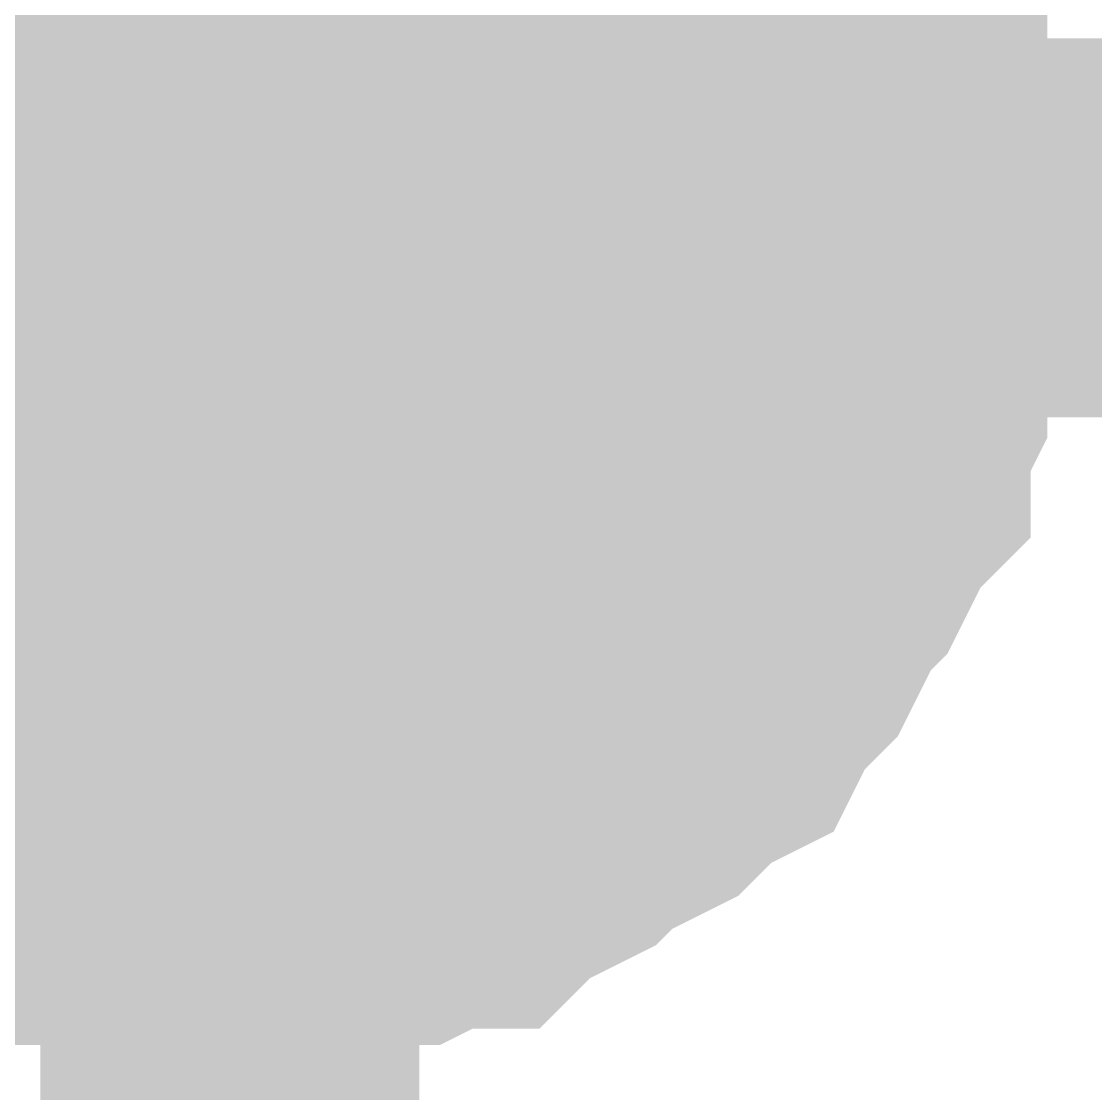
# Model space of a CAD drawing. Header units: inches. Extents: x 0 to 841, y 0 to 594.
# Drawn here: x 222.341 to 223.19, y 574.305 to 575.153 of the extents above; entities that cross this region are included whole.
import ezdxf

# ---------------------------------------------------------------- set-up
doc = ezdxf.new("R2010")
doc.units = ezdxf.units.IN
doc.layers.add('Sheet', color=255, linetype='Continuous')

msp = doc.modelspace()

# ---------------------------------------------------------------- linework, layer by layer
at = {"layer": 'Sheet'}
msp.add_lwpolyline([(222.24601, 575.00002, 0.508, 0.508, 1), (222.75401, 575.00002, 0.508, 0.508, 1)], format="xyseb", close=True, dxfattribs=at)
for points in [[(222.8974, 575.31665, 0.29972, 0.29972, 0), (222.91047, 575.29052, 0.29972, 0.29972, 0), (222.92353, 575.27745, 0.29972, 0.29972, 0), (222.9366, 575.25132, 0.29972, 0.29972, 0), (222.94966, 575.22519, 0.29972, 0.29972, 0), (222.96273, 575.21212, 0.29972, 0.29972, 0), (222.9758, 575.18599, 0.29972, 0.29972, 0), (222.98886, 575.15986, 0.29972, 0.29972, 0), (222.98886, 575.13373, 0.29972, 0.29972, 0), (223.00193, 575.12067, 0.29972, 0.29972, 0), (223.00193, 575.09454, 0.29972, 0.29972, 0), (223.01499, 575.06841, 0.29972, 0.29972, 0), (223.01499, 575.04228, 0.29972, 0.29972, 0), (223.01499, 575.01615, 0.29972, 0.29972, 0), (223.01499, 574.99001, 0.29972, 0.29972, 0)], [(222.8974, 575.31665, 0.29972, 0.29972, 0), (222.91047, 575.29052, 0.29972, 0.29972, 0), (222.92353, 575.27745, 0.29972, 0.29972, 0), (222.9366, 575.25132, 0.29972, 0.29972, 0), (222.94966, 575.22519, 0.29972, 0.29972, 0), (222.96273, 575.21212, 0.29972, 0.29972, 0), (222.9758, 575.18599, 0.29972, 0.29972, 0), (222.98886, 575.15986, 0.29972, 0.29972, 0), (222.98886, 575.13373, 0.29972, 0.29972, 0), (223.00193, 575.12067, 0.29972, 0.29972, 0), (223.00193, 575.09454, 0.29972, 0.29972, 0), (223.01499, 575.06841, 0.29972, 0.29972, 0), (223.01499, 575.04228, 0.29972, 0.29972, 0), (223.01499, 575.01615, 0.29972, 0.29972, 0), (223.01499, 574.99001, 0.29972, 0.29972, 0)], [(222.8974, 575.31665, 0.29972, 0.29972, 0), (222.91047, 575.29052, 0.29972, 0.29972, 0), (222.92353, 575.27745, 0.29972, 0.29972, 0), (222.9366, 575.25132, 0.29972, 0.29972, 0), (222.94966, 575.22519, 0.29972, 0.29972, 0), (222.96273, 575.21212, 0.29972, 0.29972, 0), (222.9758, 575.18599, 0.29972, 0.29972, 0), (222.98886, 575.15986, 0.29972, 0.29972, 0), (222.98886, 575.13373, 0.29972, 0.29972, 0), (223.00193, 575.12067, 0.29972, 0.29972, 0), (223.00193, 575.09454, 0.29972, 0.29972, 0), (223.01499, 575.06841, 0.29972, 0.29972, 0), (223.01499, 575.04228, 0.29972, 0.29972, 0), (223.01499, 575.01615, 0.29972, 0.29972, 0), (223.01499, 574.99001, 0.29972, 0.29972, 0)], [(222.8974, 575.31665, 0.29972, 0.29972, 0), (222.91047, 575.29052, 0.29972, 0.29972, 0), (222.92353, 575.27745, 0.29972, 0.29972, 0), (222.9366, 575.25132, 0.29972, 0.29972, 0), (222.94966, 575.22519, 0.29972, 0.29972, 0), (222.96273, 575.21212, 0.29972, 0.29972, 0), (222.9758, 575.18599, 0.29972, 0.29972, 0), (222.98886, 575.15986, 0.29972, 0.29972, 0), (222.98886, 575.13373, 0.29972, 0.29972, 0), (223.00193, 575.12067, 0.29972, 0.29972, 0), (223.00193, 575.09454, 0.29972, 0.29972, 0), (223.01499, 575.06841, 0.29972, 0.29972, 0), (223.01499, 575.04228, 0.29972, 0.29972, 0), (223.01499, 575.01615, 0.29972, 0.29972, 0), (223.01499, 574.99001, 0.29972, 0.29972, 0)], [(222.8974, 575.31665, 0.29972, 0.29972, 0), (222.91047, 575.29052, 0.29972, 0.29972, 0), (222.92353, 575.27745, 0.29972, 0.29972, 0), (222.9366, 575.25132, 0.29972, 0.29972, 0), (222.94966, 575.22519, 0.29972, 0.29972, 0), (222.96273, 575.21212, 0.29972, 0.29972, 0), (222.9758, 575.18599, 0.29972, 0.29972, 0), (222.98886, 575.15986, 0.29972, 0.29972, 0), (222.98886, 575.13373, 0.29972, 0.29972, 0), (223.00193, 575.12067, 0.29972, 0.29972, 0), (223.00193, 575.09454, 0.29972, 0.29972, 0), (223.01499, 575.06841, 0.29972, 0.29972, 0), (223.01499, 575.04228, 0.29972, 0.29972, 0), (223.01499, 575.01615, 0.29972, 0.29972, 0), (223.01499, 574.99001, 0.29972, 0.29972, 0)], [(222.96273, 575.21212, 0.09906, 0.09906, 0), (222.9758, 575.18599, 0.09906, 0.09906, 0), (222.98886, 575.15986, 0.09906, 0.09906, 0), (222.98886, 575.13373, 0.09906, 0.09906, 0), (223.00193, 575.12067, 0.09906, 0.09906, 0), (223.00193, 575.09454, 0.09906, 0.09906, 0), (223.01499, 575.06841, 0.09906, 0.09906, 0), (223.01499, 575.04228, 0.09906, 0.09906, 0), (223.01499, 575.01615, 0.09906, 0.09906, 0), (223.01499, 574.99001, 0.09906, 0.09906, 0)], [(222.96273, 575.21212, 0.09906, 0.09906, 0), (222.9758, 575.18599, 0.09906, 0.09906, 0), (222.98886, 575.15986, 0.09906, 0.09906, 0), (222.98886, 575.13373, 0.09906, 0.09906, 0), (223.00193, 575.12067, 0.09906, 0.09906, 0), (223.00193, 575.09454, 0.09906, 0.09906, 0), (223.01499, 575.06841, 0.09906, 0.09906, 0), (223.01499, 575.04228, 0.09906, 0.09906, 0), (223.01499, 575.01615, 0.09906, 0.09906, 0), (223.01499, 574.99001, 0.09906, 0.09906, 0)], [(222.96273, 575.21212, 0.09906, 0.09906, 0), (222.9758, 575.18599, 0.09906, 0.09906, 0), (222.98886, 575.15986, 0.09906, 0.09906, 0), (222.98886, 575.13373, 0.09906, 0.09906, 0), (223.00193, 575.12067, 0.09906, 0.09906, 0), (223.00193, 575.09454, 0.09906, 0.09906, 0), (223.01499, 575.06841, 0.09906, 0.09906, 0), (223.01499, 575.04228, 0.09906, 0.09906, 0), (223.01499, 575.01615, 0.09906, 0.09906, 0), (223.01499, 574.99001, 0.09906, 0.09906, 0)], [(222.96273, 575.21212, 0.09906, 0.09906, 0), (222.9758, 575.18599, 0.09906, 0.09906, 0), (222.98886, 575.15986, 0.09906, 0.09906, 0), (222.98886, 575.13373, 0.09906, 0.09906, 0), (223.00193, 575.12067, 0.09906, 0.09906, 0), (223.00193, 575.09454, 0.09906, 0.09906, 0), (223.01499, 575.06841, 0.09906, 0.09906, 0), (223.01499, 575.04228, 0.09906, 0.09906, 0), (223.01499, 575.01615, 0.09906, 0.09906, 0), (223.01499, 574.99001, 0.09906, 0.09906, 0)], [(222.96273, 575.21212, 0.09906, 0.09906, 0), (222.9758, 575.18599, 0.09906, 0.09906, 0), (222.98886, 575.15986, 0.09906, 0.09906, 0), (222.98886, 575.13373, 0.09906, 0.09906, 0), (223.00193, 575.12067, 0.09906, 0.09906, 0), (223.00193, 575.09454, 0.09906, 0.09906, 0), (223.01499, 575.06841, 0.09906, 0.09906, 0), (223.01499, 575.04228, 0.09906, 0.09906, 0), (223.01499, 575.01615, 0.09906, 0.09906, 0), (223.01499, 574.99001, 0.09906, 0.09906, 0)], [(237.50463, 574.99001, 0.29972, 0.29972, 0), (235.00912, 574.99001, 0.29972, 0.29972, 0), (222.50544, 574.99001, 0.29972, 0.29972, 0), (210.00176, 574.99001, 0.29972, 0.29972, 0), (197.51114, 574.99001, 0.29972, 0.29972, 0)], [(223.01499, 574.99001, 0.29972, 0.29972, 0), (223.01499, 574.96388, 0.29972, 0.29972, 0), (223.01499, 574.93775, 0.29972, 0.29972, 0), (223.01499, 574.91162, 0.29972, 0.29972, 0), (223.00193, 574.88549, 0.29972, 0.29972, 0), (223.00193, 574.85936, 0.29972, 0.29972, 0), (222.98886, 574.83323, 0.29972, 0.29972, 0), (222.98886, 574.8071, 0.29972, 0.29972, 0), (222.9758, 574.79404, 0.29972, 0.29972, 0), (222.96273, 574.7679, 0.29972, 0.29972, 0), (222.94966, 574.74177, 0.29972, 0.29972, 0), (222.9366, 574.72871, 0.29972, 0.29972, 0), (222.92353, 574.70258, 0.29972, 0.29972, 0), (222.91047, 574.67645, 0.29972, 0.29972, 0), (222.8974, 574.66338, 0.29972, 0.29972, 0), (222.88434, 574.65032, 0.29972, 0.29972, 0), (222.87127, 574.62419, 0.29972, 0.29972, 0), (222.84514, 574.61112, 0.29972, 0.29972, 0), (222.83207, 574.59806, 0.29972, 0.29972, 0), (222.81901, 574.58499, 0.29972, 0.29972, 0), (222.79288, 574.57193, 0.29972, 0.29972, 0), (222.76675, 574.55886, 0.29972, 0.29972, 0), (222.75368, 574.5458, 0.29972, 0.29972, 0), (222.72755, 574.53273, 0.29972, 0.29972, 0), (222.70142, 574.51966, 0.29972, 0.29972, 0), (222.68835, 574.5066, 0.29972, 0.29972, 0), (222.66222, 574.5066, 0.29972, 0.29972, 0), (222.63609, 574.49353, 0.29972, 0.29972, 0), (222.60996, 574.49353, 0.29972, 0.29972, 0), (222.58383, 574.48047, 0.29972, 0.29972, 0), (222.5577, 574.48047, 0.29972, 0.29972, 0), (222.53157, 574.48047, 0.29972, 0.29972, 0), (222.50544, 574.48047, 0.29972, 0.29972, 0)], [(222.50544, 570.88752, 0.29972, 0.29972, 0), (222.50544, 574.99001, 0.29972, 0.29972, 0)], [(223.01499, 574.99001, 0.29972, 0.29972, 0), (223.01499, 574.96388, 0.29972, 0.29972, 0), (223.01499, 574.93775, 0.29972, 0.29972, 0), (223.01499, 574.91162, 0.29972, 0.29972, 0), (223.00193, 574.88549, 0.29972, 0.29972, 0), (223.00193, 574.85936, 0.29972, 0.29972, 0), (222.98886, 574.83323, 0.29972, 0.29972, 0), (222.98886, 574.8071, 0.29972, 0.29972, 0), (222.9758, 574.79404, 0.29972, 0.29972, 0), (222.96273, 574.7679, 0.29972, 0.29972, 0), (222.94966, 574.74177, 0.29972, 0.29972, 0), (222.9366, 574.72871, 0.29972, 0.29972, 0), (222.92353, 574.70258, 0.29972, 0.29972, 0), (222.91047, 574.67645, 0.29972, 0.29972, 0), (222.8974, 574.66338, 0.29972, 0.29972, 0), (222.88434, 574.65032, 0.29972, 0.29972, 0), (222.87127, 574.62419, 0.29972, 0.29972, 0), (222.84514, 574.61112, 0.29972, 0.29972, 0), (222.83207, 574.59806, 0.29972, 0.29972, 0), (222.81901, 574.58499, 0.29972, 0.29972, 0), (222.79288, 574.57193, 0.29972, 0.29972, 0), (222.76675, 574.55886, 0.29972, 0.29972, 0), (222.75368, 574.5458, 0.29972, 0.29972, 0), (222.72755, 574.53273, 0.29972, 0.29972, 0), (222.70142, 574.51966, 0.29972, 0.29972, 0), (222.68835, 574.5066, 0.29972, 0.29972, 0), (222.66222, 574.5066, 0.29972, 0.29972, 0), (222.63609, 574.49353, 0.29972, 0.29972, 0), (222.60996, 574.49353, 0.29972, 0.29972, 0), (222.58383, 574.48047, 0.29972, 0.29972, 0), (222.5577, 574.48047, 0.29972, 0.29972, 0), (222.53157, 574.48047, 0.29972, 0.29972, 0), (222.50544, 574.48047, 0.29972, 0.29972, 0)], [(223.01499, 574.99001, 0.29972, 0.29972, 0), (223.01499, 574.96388, 0.29972, 0.29972, 0), (223.01499, 574.93775, 0.29972, 0.29972, 0), (223.01499, 574.91162, 0.29972, 0.29972, 0), (223.00193, 574.88549, 0.29972, 0.29972, 0), (223.00193, 574.85936, 0.29972, 0.29972, 0), (222.98886, 574.83323, 0.29972, 0.29972, 0), (222.98886, 574.8071, 0.29972, 0.29972, 0), (222.9758, 574.79404, 0.29972, 0.29972, 0), (222.96273, 574.7679, 0.29972, 0.29972, 0), (222.94966, 574.74177, 0.29972, 0.29972, 0), (222.9366, 574.72871, 0.29972, 0.29972, 0), (222.92353, 574.70258, 0.29972, 0.29972, 0), (222.91047, 574.67645, 0.29972, 0.29972, 0), (222.8974, 574.66338, 0.29972, 0.29972, 0), (222.88434, 574.65032, 0.29972, 0.29972, 0), (222.87127, 574.62419, 0.29972, 0.29972, 0), (222.84514, 574.61112, 0.29972, 0.29972, 0), (222.83207, 574.59806, 0.29972, 0.29972, 0), (222.81901, 574.58499, 0.29972, 0.29972, 0), (222.79288, 574.57193, 0.29972, 0.29972, 0), (222.76675, 574.55886, 0.29972, 0.29972, 0), (222.75368, 574.5458, 0.29972, 0.29972, 0), (222.72755, 574.53273, 0.29972, 0.29972, 0), (222.70142, 574.51966, 0.29972, 0.29972, 0), (222.68835, 574.5066, 0.29972, 0.29972, 0), (222.66222, 574.5066, 0.29972, 0.29972, 0), (222.63609, 574.49353, 0.29972, 0.29972, 0), (222.60996, 574.49353, 0.29972, 0.29972, 0), (222.58383, 574.48047, 0.29972, 0.29972, 0), (222.5577, 574.48047, 0.29972, 0.29972, 0), (222.53157, 574.48047, 0.29972, 0.29972, 0), (222.50544, 574.48047, 0.29972, 0.29972, 0)], [(223.01499, 574.99001, 0.29972, 0.29972, 0), (223.01499, 574.96388, 0.29972, 0.29972, 0), (223.01499, 574.93775, 0.29972, 0.29972, 0), (223.01499, 574.91162, 0.29972, 0.29972, 0), (223.00193, 574.88549, 0.29972, 0.29972, 0), (223.00193, 574.85936, 0.29972, 0.29972, 0), (222.98886, 574.83323, 0.29972, 0.29972, 0), (222.98886, 574.8071, 0.29972, 0.29972, 0), (222.9758, 574.79404, 0.29972, 0.29972, 0), (222.96273, 574.7679, 0.29972, 0.29972, 0), (222.94966, 574.74177, 0.29972, 0.29972, 0), (222.9366, 574.72871, 0.29972, 0.29972, 0), (222.92353, 574.70258, 0.29972, 0.29972, 0), (222.91047, 574.67645, 0.29972, 0.29972, 0), (222.8974, 574.66338, 0.29972, 0.29972, 0), (222.88434, 574.65032, 0.29972, 0.29972, 0), (222.87127, 574.62419, 0.29972, 0.29972, 0), (222.84514, 574.61112, 0.29972, 0.29972, 0), (222.83207, 574.59806, 0.29972, 0.29972, 0), (222.81901, 574.58499, 0.29972, 0.29972, 0), (222.79288, 574.57193, 0.29972, 0.29972, 0), (222.76675, 574.55886, 0.29972, 0.29972, 0), (222.75368, 574.5458, 0.29972, 0.29972, 0), (222.72755, 574.53273, 0.29972, 0.29972, 0), (222.70142, 574.51966, 0.29972, 0.29972, 0), (222.68835, 574.5066, 0.29972, 0.29972, 0), (222.66222, 574.5066, 0.29972, 0.29972, 0), (222.63609, 574.49353, 0.29972, 0.29972, 0), (222.60996, 574.49353, 0.29972, 0.29972, 0), (222.58383, 574.48047, 0.29972, 0.29972, 0), (222.5577, 574.48047, 0.29972, 0.29972, 0), (222.53157, 574.48047, 0.29972, 0.29972, 0), (222.50544, 574.48047, 0.29972, 0.29972, 0)], [(223.01499, 574.99001, 0.29972, 0.29972, 0), (223.01499, 574.96388, 0.29972, 0.29972, 0), (223.01499, 574.93775, 0.29972, 0.29972, 0), (223.01499, 574.91162, 0.29972, 0.29972, 0), (223.00193, 574.88549, 0.29972, 0.29972, 0), (223.00193, 574.85936, 0.29972, 0.29972, 0), (222.98886, 574.83323, 0.29972, 0.29972, 0), (222.98886, 574.8071, 0.29972, 0.29972, 0), (222.9758, 574.79404, 0.29972, 0.29972, 0), (222.96273, 574.7679, 0.29972, 0.29972, 0), (222.94966, 574.74177, 0.29972, 0.29972, 0), (222.9366, 574.72871, 0.29972, 0.29972, 0), (222.92353, 574.70258, 0.29972, 0.29972, 0), (222.91047, 574.67645, 0.29972, 0.29972, 0), (222.8974, 574.66338, 0.29972, 0.29972, 0), (222.88434, 574.65032, 0.29972, 0.29972, 0), (222.87127, 574.62419, 0.29972, 0.29972, 0), (222.84514, 574.61112, 0.29972, 0.29972, 0), (222.83207, 574.59806, 0.29972, 0.29972, 0), (222.81901, 574.58499, 0.29972, 0.29972, 0), (222.79288, 574.57193, 0.29972, 0.29972, 0), (222.76675, 574.55886, 0.29972, 0.29972, 0), (222.75368, 574.5458, 0.29972, 0.29972, 0), (222.72755, 574.53273, 0.29972, 0.29972, 0), (222.70142, 574.51966, 0.29972, 0.29972, 0), (222.68835, 574.5066, 0.29972, 0.29972, 0), (222.66222, 574.5066, 0.29972, 0.29972, 0), (222.63609, 574.49353, 0.29972, 0.29972, 0), (222.60996, 574.49353, 0.29972, 0.29972, 0), (222.58383, 574.48047, 0.29972, 0.29972, 0), (222.5577, 574.48047, 0.29972, 0.29972, 0), (222.53157, 574.48047, 0.29972, 0.29972, 0), (222.50544, 574.48047, 0.29972, 0.29972, 0)], [(223.01499, 574.99001, 0.29972, 0.29972, 0), (223.01499, 574.99001, 0.29972, 0.29972, 0), (223.01499, 574.99001, 0.29972, 0.29972, 0), (223.01499, 574.99001, 0.29972, 0.29972, 0), (223.01499, 574.99001, 0.29972, 0.29972, 0), (223.01499, 574.99001, 0.29972, 0.29972, 0), (223.01499, 574.99001, 0.29972, 0.29972, 0), (223.01499, 574.99001, 0.29972, 0.29972, 0), (223.01499, 574.99001, 0.29972, 0.29972, 0), (223.01499, 574.99001, 0.29972, 0.29972, 0), (223.01499, 574.99001, 0.29972, 0.29972, 0), (223.01499, 574.99001, 0.29972, 0.29972, 0), (223.01499, 574.99001, 0.29972, 0.29972, 0), (223.01499, 574.99001, 0.29972, 0.29972, 0), (223.01499, 574.99001, 0.29972, 0.29972, 0), (223.01499, 574.99001, 0.29972, 0.29972, 0), (223.01499, 574.99001, 0.29972, 0.29972, 0), (223.01499, 574.99001, 0.29972, 0.29972, 0), (223.01499, 574.99001, 0.29972, 0.29972, 0), (223.01499, 574.99001, 0.29972, 0.29972, 0), (223.01499, 574.99001, 0.29972, 0.29972, 0), (223.01499, 574.99001, 0.29972, 0.29972, 0), (223.01499, 574.99001, 0.29972, 0.29972, 0), (223.01499, 574.99001, 0.29972, 0.29972, 0), (223.01499, 574.99001, 0.29972, 0.29972, 0), (223.01499, 574.99001, 0.29972, 0.29972, 0), (223.01499, 574.99001, 0.29972, 0.29972, 0), (223.01499, 574.99001, 0.29972, 0.29972, 0), (223.01499, 574.99001, 0.29972, 0.29972, 0), (223.01499, 574.99001, 0.29972, 0.29972, 0), (223.01499, 574.99001, 0.29972, 0.29972, 0), (223.01499, 574.99001, 0.29972, 0.29972, 0), (223.01499, 574.99001, 0.29972, 0.29972, 0)], [(223.01499, 574.99001, 0.29972, 0.29972, 0), (223.01499, 574.99001, 0.29972, 0.29972, 0)], [(223.01499, 574.99001, 0.29972, 0.29972, 0), (223.01499, 574.99001, 0.29972, 0.29972, 0), (223.01499, 574.99001, 0.29972, 0.29972, 0), (223.01499, 574.99001, 0.29972, 0.29972, 0), (223.01499, 574.99001, 0.29972, 0.29972, 0), (223.01499, 574.99001, 0.29972, 0.29972, 0), (223.01499, 574.99001, 0.29972, 0.29972, 0), (223.01499, 574.99001, 0.29972, 0.29972, 0), (223.01499, 574.99001, 0.29972, 0.29972, 0), (223.01499, 574.99001, 0.29972, 0.29972, 0), (223.01499, 574.99001, 0.29972, 0.29972, 0), (223.01499, 574.99001, 0.29972, 0.29972, 0), (223.01499, 574.99001, 0.29972, 0.29972, 0), (223.01499, 574.99001, 0.29972, 0.29972, 0), (223.01499, 574.99001, 0.29972, 0.29972, 0), (223.01499, 574.99001, 0.29972, 0.29972, 0), (223.01499, 574.99001, 0.29972, 0.29972, 0), (223.01499, 574.99001, 0.29972, 0.29972, 0), (223.01499, 574.99001, 0.29972, 0.29972, 0), (223.01499, 574.99001, 0.29972, 0.29972, 0), (223.01499, 574.99001, 0.29972, 0.29972, 0), (223.01499, 574.99001, 0.29972, 0.29972, 0), (223.01499, 574.99001, 0.29972, 0.29972, 0), (223.01499, 574.99001, 0.29972, 0.29972, 0), (223.01499, 574.99001, 0.29972, 0.29972, 0), (223.01499, 574.99001, 0.29972, 0.29972, 0), (223.01499, 574.99001, 0.29972, 0.29972, 0), (223.01499, 574.99001, 0.29972, 0.29972, 0), (223.01499, 574.99001, 0.29972, 0.29972, 0), (223.01499, 574.99001, 0.29972, 0.29972, 0), (223.01499, 574.99001, 0.29972, 0.29972, 0), (223.01499, 574.99001, 0.29972, 0.29972, 0), (223.01499, 574.99001, 0.29972, 0.29972, 0)], [(223.01499, 574.99001, 0.29972, 0.29972, 0), (223.01499, 574.99001, 0.29972, 0.29972, 0)], [(223.01499, 574.99001, 0.29972, 0.29972, 0), (223.01499, 574.99001, 0.29972, 0.29972, 0), (223.01499, 574.99001, 0.29972, 0.29972, 0), (223.01499, 574.99001, 0.29972, 0.29972, 0), (223.01499, 574.99001, 0.29972, 0.29972, 0), (223.01499, 574.99001, 0.29972, 0.29972, 0), (223.01499, 574.99001, 0.29972, 0.29972, 0), (223.01499, 574.99001, 0.29972, 0.29972, 0), (223.01499, 574.99001, 0.29972, 0.29972, 0), (223.01499, 574.99001, 0.29972, 0.29972, 0), (223.01499, 574.99001, 0.29972, 0.29972, 0), (223.01499, 574.99001, 0.29972, 0.29972, 0), (223.01499, 574.99001, 0.29972, 0.29972, 0), (223.01499, 574.99001, 0.29972, 0.29972, 0), (223.01499, 574.99001, 0.29972, 0.29972, 0), (223.01499, 574.99001, 0.29972, 0.29972, 0), (223.01499, 574.99001, 0.29972, 0.29972, 0), (223.01499, 574.99001, 0.29972, 0.29972, 0), (223.01499, 574.99001, 0.29972, 0.29972, 0), (223.01499, 574.99001, 0.29972, 0.29972, 0), (223.01499, 574.99001, 0.29972, 0.29972, 0), (223.01499, 574.99001, 0.29972, 0.29972, 0), (223.01499, 574.99001, 0.29972, 0.29972, 0), (223.01499, 574.99001, 0.29972, 0.29972, 0), (223.01499, 574.99001, 0.29972, 0.29972, 0), (223.01499, 574.99001, 0.29972, 0.29972, 0), (223.01499, 574.99001, 0.29972, 0.29972, 0), (223.01499, 574.99001, 0.29972, 0.29972, 0), (223.01499, 574.99001, 0.29972, 0.29972, 0), (223.01499, 574.99001, 0.29972, 0.29972, 0), (223.01499, 574.99001, 0.29972, 0.29972, 0), (223.01499, 574.99001, 0.29972, 0.29972, 0), (223.01499, 574.99001, 0.29972, 0.29972, 0)], [(223.01499, 574.99001, 0.29972, 0.29972, 0), (223.01499, 574.99001, 0.29972, 0.29972, 0)], [(223.01499, 574.99001, 0.29972, 0.29972, 0), (223.01499, 574.99001, 0.29972, 0.29972, 0), (223.01499, 574.99001, 0.29972, 0.29972, 0), (223.01499, 574.99001, 0.29972, 0.29972, 0), (223.01499, 574.99001, 0.29972, 0.29972, 0), (223.01499, 574.99001, 0.29972, 0.29972, 0), (223.01499, 574.99001, 0.29972, 0.29972, 0), (223.01499, 574.99001, 0.29972, 0.29972, 0), (223.01499, 574.99001, 0.29972, 0.29972, 0), (223.01499, 574.99001, 0.29972, 0.29972, 0), (223.01499, 574.99001, 0.29972, 0.29972, 0), (223.01499, 574.99001, 0.29972, 0.29972, 0), (223.01499, 574.99001, 0.29972, 0.29972, 0), (223.01499, 574.99001, 0.29972, 0.29972, 0), (223.01499, 574.99001, 0.29972, 0.29972, 0), (223.01499, 574.99001, 0.29972, 0.29972, 0), (223.01499, 574.99001, 0.29972, 0.29972, 0), (223.01499, 574.99001, 0.29972, 0.29972, 0), (223.01499, 574.99001, 0.29972, 0.29972, 0), (223.01499, 574.99001, 0.29972, 0.29972, 0), (223.01499, 574.99001, 0.29972, 0.29972, 0), (223.01499, 574.99001, 0.29972, 0.29972, 0), (223.01499, 574.99001, 0.29972, 0.29972, 0), (223.01499, 574.99001, 0.29972, 0.29972, 0), (223.01499, 574.99001, 0.29972, 0.29972, 0), (223.01499, 574.99001, 0.29972, 0.29972, 0), (223.01499, 574.99001, 0.29972, 0.29972, 0), (223.01499, 574.99001, 0.29972, 0.29972, 0), (223.01499, 574.99001, 0.29972, 0.29972, 0), (223.01499, 574.99001, 0.29972, 0.29972, 0), (223.01499, 574.99001, 0.29972, 0.29972, 0), (223.01499, 574.99001, 0.29972, 0.29972, 0), (223.01499, 574.99001, 0.29972, 0.29972, 0)], [(223.01499, 574.99001, 0.29972, 0.29972, 0), (223.01499, 574.99001, 0.29972, 0.29972, 0)], [(223.01499, 574.99001, 0.29972, 0.29972, 0), (223.01499, 574.99001, 0.29972, 0.29972, 0), (223.01499, 574.99001, 0.29972, 0.29972, 0), (223.01499, 574.99001, 0.29972, 0.29972, 0), (223.01499, 574.99001, 0.29972, 0.29972, 0), (223.01499, 574.99001, 0.29972, 0.29972, 0), (223.01499, 574.99001, 0.29972, 0.29972, 0), (223.01499, 574.99001, 0.29972, 0.29972, 0), (223.01499, 574.99001, 0.29972, 0.29972, 0), (223.01499, 574.99001, 0.29972, 0.29972, 0), (223.01499, 574.99001, 0.29972, 0.29972, 0), (223.01499, 574.99001, 0.29972, 0.29972, 0), (223.01499, 574.99001, 0.29972, 0.29972, 0), (223.01499, 574.99001, 0.29972, 0.29972, 0), (223.01499, 574.99001, 0.29972, 0.29972, 0), (223.01499, 574.99001, 0.29972, 0.29972, 0), (223.01499, 574.99001, 0.29972, 0.29972, 0), (223.01499, 574.99001, 0.29972, 0.29972, 0), (223.01499, 574.99001, 0.29972, 0.29972, 0), (223.01499, 574.99001, 0.29972, 0.29972, 0), (223.01499, 574.99001, 0.29972, 0.29972, 0), (223.01499, 574.99001, 0.29972, 0.29972, 0), (223.01499, 574.99001, 0.29972, 0.29972, 0), (223.01499, 574.99001, 0.29972, 0.29972, 0), (223.01499, 574.99001, 0.29972, 0.29972, 0), (223.01499, 574.99001, 0.29972, 0.29972, 0), (223.01499, 574.99001, 0.29972, 0.29972, 0), (223.01499, 574.99001, 0.29972, 0.29972, 0), (223.01499, 574.99001, 0.29972, 0.29972, 0), (223.01499, 574.99001, 0.29972, 0.29972, 0), (223.01499, 574.99001, 0.29972, 0.29972, 0), (223.01499, 574.99001, 0.29972, 0.29972, 0), (223.01499, 574.99001, 0.29972, 0.29972, 0)], [(223.01499, 574.99001, 0.29972, 0.29972, 0), (223.01499, 574.99001, 0.29972, 0.29972, 0)], [(223.01499, 574.99001, 0.09906, 0.09906, 0), (223.01499, 574.96388, 0.09906, 0.09906, 0), (223.01499, 574.93775, 0.09906, 0.09906, 0), (223.01499, 574.91162, 0.09906, 0.09906, 0), (223.00193, 574.88549, 0.09906, 0.09906, 0), (223.00193, 574.85936, 0.09906, 0.09906, 0), (222.98886, 574.83323, 0.09906, 0.09906, 0), (222.98886, 574.8071, 0.09906, 0.09906, 0), (222.9758, 574.79404, 0.09906, 0.09906, 0), (222.96273, 574.7679, 0.09906, 0.09906, 0), (222.94966, 574.74177, 0.09906, 0.09906, 0), (222.9366, 574.72871, 0.09906, 0.09906, 0), (222.92353, 574.70258, 0.09906, 0.09906, 0), (222.91047, 574.67645, 0.09906, 0.09906, 0), (222.8974, 574.66338, 0.09906, 0.09906, 0), (222.88434, 574.65032, 0.09906, 0.09906, 0), (222.87127, 574.62419, 0.09906, 0.09906, 0), (222.84514, 574.61112, 0.09906, 0.09906, 0), (222.83207, 574.59806, 0.09906, 0.09906, 0), (222.81901, 574.58499, 0.09906, 0.09906, 0), (222.79288, 574.57193, 0.09906, 0.09906, 0), (222.76675, 574.55886, 0.09906, 0.09906, 0), (222.75368, 574.5458, 0.09906, 0.09906, 0), (222.72755, 574.53273, 0.09906, 0.09906, 0), (222.70142, 574.51966, 0.09906, 0.09906, 0), (222.68835, 574.5066, 0.09906, 0.09906, 0), (222.66222, 574.5066, 0.09906, 0.09906, 0), (222.63609, 574.49353, 0.09906, 0.09906, 0), (222.60996, 574.49353, 0.09906, 0.09906, 0), (222.58383, 574.48047, 0.09906, 0.09906, 0), (222.5577, 574.48047, 0.09906, 0.09906, 0), (222.53157, 574.48047, 0.09906, 0.09906, 0), (222.50544, 574.48047, 0.09906, 0.09906, 0)], [(223.01499, 574.99001, 0.09906, 0.09906, 0), (223.01499, 574.96388, 0.09906, 0.09906, 0), (223.01499, 574.93775, 0.09906, 0.09906, 0), (223.01499, 574.91162, 0.09906, 0.09906, 0), (223.00193, 574.88549, 0.09906, 0.09906, 0), (223.00193, 574.85936, 0.09906, 0.09906, 0), (222.98886, 574.83323, 0.09906, 0.09906, 0), (222.98886, 574.8071, 0.09906, 0.09906, 0), (222.9758, 574.79404, 0.09906, 0.09906, 0), (222.96273, 574.7679, 0.09906, 0.09906, 0), (222.94966, 574.74177, 0.09906, 0.09906, 0), (222.9366, 574.72871, 0.09906, 0.09906, 0), (222.92353, 574.70258, 0.09906, 0.09906, 0), (222.91047, 574.67645, 0.09906, 0.09906, 0), (222.8974, 574.66338, 0.09906, 0.09906, 0), (222.88434, 574.65032, 0.09906, 0.09906, 0), (222.87127, 574.62419, 0.09906, 0.09906, 0), (222.84514, 574.61112, 0.09906, 0.09906, 0), (222.83207, 574.59806, 0.09906, 0.09906, 0), (222.81901, 574.58499, 0.09906, 0.09906, 0), (222.79288, 574.57193, 0.09906, 0.09906, 0), (222.76675, 574.55886, 0.09906, 0.09906, 0), (222.75368, 574.5458, 0.09906, 0.09906, 0), (222.72755, 574.53273, 0.09906, 0.09906, 0), (222.70142, 574.51966, 0.09906, 0.09906, 0), (222.68835, 574.5066, 0.09906, 0.09906, 0), (222.66222, 574.5066, 0.09906, 0.09906, 0), (222.63609, 574.49353, 0.09906, 0.09906, 0), (222.60996, 574.49353, 0.09906, 0.09906, 0), (222.58383, 574.48047, 0.09906, 0.09906, 0), (222.5577, 574.48047, 0.09906, 0.09906, 0), (222.53157, 574.48047, 0.09906, 0.09906, 0), (222.50544, 574.48047, 0.09906, 0.09906, 0)], [(223.01499, 574.99001, 0.09906, 0.09906, 0), (223.01499, 574.96388, 0.09906, 0.09906, 0), (223.01499, 574.93775, 0.09906, 0.09906, 0), (223.01499, 574.91162, 0.09906, 0.09906, 0), (223.00193, 574.88549, 0.09906, 0.09906, 0), (223.00193, 574.85936, 0.09906, 0.09906, 0), (222.98886, 574.83323, 0.09906, 0.09906, 0), (222.98886, 574.8071, 0.09906, 0.09906, 0), (222.9758, 574.79404, 0.09906, 0.09906, 0), (222.96273, 574.7679, 0.09906, 0.09906, 0), (222.94966, 574.74177, 0.09906, 0.09906, 0), (222.9366, 574.72871, 0.09906, 0.09906, 0), (222.92353, 574.70258, 0.09906, 0.09906, 0), (222.91047, 574.67645, 0.09906, 0.09906, 0), (222.8974, 574.66338, 0.09906, 0.09906, 0), (222.88434, 574.65032, 0.09906, 0.09906, 0), (222.87127, 574.62419, 0.09906, 0.09906, 0), (222.84514, 574.61112, 0.09906, 0.09906, 0), (222.83207, 574.59806, 0.09906, 0.09906, 0), (222.81901, 574.58499, 0.09906, 0.09906, 0), (222.79288, 574.57193, 0.09906, 0.09906, 0), (222.76675, 574.55886, 0.09906, 0.09906, 0), (222.75368, 574.5458, 0.09906, 0.09906, 0), (222.72755, 574.53273, 0.09906, 0.09906, 0), (222.70142, 574.51966, 0.09906, 0.09906, 0), (222.68835, 574.5066, 0.09906, 0.09906, 0), (222.66222, 574.5066, 0.09906, 0.09906, 0), (222.63609, 574.49353, 0.09906, 0.09906, 0), (222.60996, 574.49353, 0.09906, 0.09906, 0), (222.58383, 574.48047, 0.09906, 0.09906, 0), (222.5577, 574.48047, 0.09906, 0.09906, 0), (222.53157, 574.48047, 0.09906, 0.09906, 0), (222.50544, 574.48047, 0.09906, 0.09906, 0)], [(223.01499, 574.99001, 0.09906, 0.09906, 0), (223.01499, 574.96388, 0.09906, 0.09906, 0), (223.01499, 574.93775, 0.09906, 0.09906, 0), (223.01499, 574.91162, 0.09906, 0.09906, 0), (223.00193, 574.88549, 0.09906, 0.09906, 0), (223.00193, 574.85936, 0.09906, 0.09906, 0), (222.98886, 574.83323, 0.09906, 0.09906, 0), (222.98886, 574.8071, 0.09906, 0.09906, 0), (222.9758, 574.79404, 0.09906, 0.09906, 0), (222.96273, 574.7679, 0.09906, 0.09906, 0), (222.94966, 574.74177, 0.09906, 0.09906, 0), (222.9366, 574.72871, 0.09906, 0.09906, 0), (222.92353, 574.70258, 0.09906, 0.09906, 0), (222.91047, 574.67645, 0.09906, 0.09906, 0), (222.8974, 574.66338, 0.09906, 0.09906, 0), (222.88434, 574.65032, 0.09906, 0.09906, 0), (222.87127, 574.62419, 0.09906, 0.09906, 0), (222.84514, 574.61112, 0.09906, 0.09906, 0), (222.83207, 574.59806, 0.09906, 0.09906, 0), (222.81901, 574.58499, 0.09906, 0.09906, 0), (222.79288, 574.57193, 0.09906, 0.09906, 0), (222.76675, 574.55886, 0.09906, 0.09906, 0), (222.75368, 574.5458, 0.09906, 0.09906, 0), (222.72755, 574.53273, 0.09906, 0.09906, 0), (222.70142, 574.51966, 0.09906, 0.09906, 0), (222.68835, 574.5066, 0.09906, 0.09906, 0), (222.66222, 574.5066, 0.09906, 0.09906, 0), (222.63609, 574.49353, 0.09906, 0.09906, 0), (222.60996, 574.49353, 0.09906, 0.09906, 0), (222.58383, 574.48047, 0.09906, 0.09906, 0), (222.5577, 574.48047, 0.09906, 0.09906, 0), (222.53157, 574.48047, 0.09906, 0.09906, 0), (222.50544, 574.48047, 0.09906, 0.09906, 0)], [(223.01499, 574.99001, 0.09906, 0.09906, 0), (223.01499, 574.96388, 0.09906, 0.09906, 0), (223.01499, 574.93775, 0.09906, 0.09906, 0), (223.01499, 574.91162, 0.09906, 0.09906, 0), (223.00193, 574.88549, 0.09906, 0.09906, 0), (223.00193, 574.85936, 0.09906, 0.09906, 0), (222.98886, 574.83323, 0.09906, 0.09906, 0), (222.98886, 574.8071, 0.09906, 0.09906, 0), (222.9758, 574.79404, 0.09906, 0.09906, 0), (222.96273, 574.7679, 0.09906, 0.09906, 0), (222.94966, 574.74177, 0.09906, 0.09906, 0), (222.9366, 574.72871, 0.09906, 0.09906, 0), (222.92353, 574.70258, 0.09906, 0.09906, 0), (222.91047, 574.67645, 0.09906, 0.09906, 0), (222.8974, 574.66338, 0.09906, 0.09906, 0), (222.88434, 574.65032, 0.09906, 0.09906, 0), (222.87127, 574.62419, 0.09906, 0.09906, 0), (222.84514, 574.61112, 0.09906, 0.09906, 0), (222.83207, 574.59806, 0.09906, 0.09906, 0), (222.81901, 574.58499, 0.09906, 0.09906, 0), (222.79288, 574.57193, 0.09906, 0.09906, 0), (222.76675, 574.55886, 0.09906, 0.09906, 0), (222.75368, 574.5458, 0.09906, 0.09906, 0), (222.72755, 574.53273, 0.09906, 0.09906, 0), (222.70142, 574.51966, 0.09906, 0.09906, 0), (222.68835, 574.5066, 0.09906, 0.09906, 0), (222.66222, 574.5066, 0.09906, 0.09906, 0), (222.63609, 574.49353, 0.09906, 0.09906, 0), (222.60996, 574.49353, 0.09906, 0.09906, 0), (222.58383, 574.48047, 0.09906, 0.09906, 0), (222.5577, 574.48047, 0.09906, 0.09906, 0), (222.53157, 574.48047, 0.09906, 0.09906, 0), (222.50544, 574.48047, 0.09906, 0.09906, 0)], [(223.01499, 574.99001, 0.09906, 0.09906, 0), (223.01499, 574.99001, 0.09906, 0.09906, 0), (223.01499, 574.99001, 0.09906, 0.09906, 0), (223.01499, 574.99001, 0.09906, 0.09906, 0), (223.01499, 574.99001, 0.09906, 0.09906, 0), (223.01499, 574.99001, 0.09906, 0.09906, 0), (223.01499, 574.99001, 0.09906, 0.09906, 0), (223.01499, 574.99001, 0.09906, 0.09906, 0), (223.01499, 574.99001, 0.09906, 0.09906, 0), (223.01499, 574.99001, 0.09906, 0.09906, 0), (223.01499, 574.99001, 0.09906, 0.09906, 0), (223.01499, 574.99001, 0.09906, 0.09906, 0), (223.01499, 574.99001, 0.09906, 0.09906, 0), (223.01499, 574.99001, 0.09906, 0.09906, 0), (223.01499, 574.99001, 0.09906, 0.09906, 0), (223.01499, 574.99001, 0.09906, 0.09906, 0), (223.01499, 574.99001, 0.09906, 0.09906, 0), (223.01499, 574.99001, 0.09906, 0.09906, 0), (223.01499, 574.99001, 0.09906, 0.09906, 0), (223.01499, 574.99001, 0.09906, 0.09906, 0), (223.01499, 574.99001, 0.09906, 0.09906, 0), (223.01499, 574.99001, 0.09906, 0.09906, 0), (223.01499, 574.99001, 0.09906, 0.09906, 0), (223.01499, 574.99001, 0.09906, 0.09906, 0), (223.01499, 574.99001, 0.09906, 0.09906, 0), (223.01499, 574.99001, 0.09906, 0.09906, 0), (223.01499, 574.99001, 0.09906, 0.09906, 0), (223.01499, 574.99001, 0.09906, 0.09906, 0), (223.01499, 574.99001, 0.09906, 0.09906, 0), (223.01499, 574.99001, 0.09906, 0.09906, 0), (223.01499, 574.99001, 0.09906, 0.09906, 0), (223.01499, 574.99001, 0.09906, 0.09906, 0), (223.01499, 574.99001, 0.09906, 0.09906, 0)], [(223.01499, 574.99001, 0.09906, 0.09906, 0), (223.01499, 574.99001, 0.09906, 0.09906, 0)], [(223.01499, 574.99001, 0.09906, 0.09906, 0), (223.01499, 574.99001, 0.09906, 0.09906, 0), (223.01499, 574.99001, 0.09906, 0.09906, 0), (223.01499, 574.99001, 0.09906, 0.09906, 0), (223.01499, 574.99001, 0.09906, 0.09906, 0), (223.01499, 574.99001, 0.09906, 0.09906, 0), (223.01499, 574.99001, 0.09906, 0.09906, 0), (223.01499, 574.99001, 0.09906, 0.09906, 0), (223.01499, 574.99001, 0.09906, 0.09906, 0), (223.01499, 574.99001, 0.09906, 0.09906, 0), (223.01499, 574.99001, 0.09906, 0.09906, 0), (223.01499, 574.99001, 0.09906, 0.09906, 0), (223.01499, 574.99001, 0.09906, 0.09906, 0), (223.01499, 574.99001, 0.09906, 0.09906, 0), (223.01499, 574.99001, 0.09906, 0.09906, 0), (223.01499, 574.99001, 0.09906, 0.09906, 0), (223.01499, 574.99001, 0.09906, 0.09906, 0), (223.01499, 574.99001, 0.09906, 0.09906, 0), (223.01499, 574.99001, 0.09906, 0.09906, 0), (223.01499, 574.99001, 0.09906, 0.09906, 0), (223.01499, 574.99001, 0.09906, 0.09906, 0), (223.01499, 574.99001, 0.09906, 0.09906, 0), (223.01499, 574.99001, 0.09906, 0.09906, 0), (223.01499, 574.99001, 0.09906, 0.09906, 0), (223.01499, 574.99001, 0.09906, 0.09906, 0), (223.01499, 574.99001, 0.09906, 0.09906, 0), (223.01499, 574.99001, 0.09906, 0.09906, 0), (223.01499, 574.99001, 0.09906, 0.09906, 0), (223.01499, 574.99001, 0.09906, 0.09906, 0), (223.01499, 574.99001, 0.09906, 0.09906, 0), (223.01499, 574.99001, 0.09906, 0.09906, 0), (223.01499, 574.99001, 0.09906, 0.09906, 0), (223.01499, 574.99001, 0.09906, 0.09906, 0)], [(223.01499, 574.99001, 0.09906, 0.09906, 0), (223.01499, 574.99001, 0.09906, 0.09906, 0)], [(223.01499, 574.99001, 0.09906, 0.09906, 0), (223.01499, 574.99001, 0.09906, 0.09906, 0), (223.01499, 574.99001, 0.09906, 0.09906, 0), (223.01499, 574.99001, 0.09906, 0.09906, 0), (223.01499, 574.99001, 0.09906, 0.09906, 0), (223.01499, 574.99001, 0.09906, 0.09906, 0), (223.01499, 574.99001, 0.09906, 0.09906, 0), (223.01499, 574.99001, 0.09906, 0.09906, 0), (223.01499, 574.99001, 0.09906, 0.09906, 0), (223.01499, 574.99001, 0.09906, 0.09906, 0), (223.01499, 574.99001, 0.09906, 0.09906, 0), (223.01499, 574.99001, 0.09906, 0.09906, 0), (223.01499, 574.99001, 0.09906, 0.09906, 0), (223.01499, 574.99001, 0.09906, 0.09906, 0), (223.01499, 574.99001, 0.09906, 0.09906, 0), (223.01499, 574.99001, 0.09906, 0.09906, 0), (223.01499, 574.99001, 0.09906, 0.09906, 0), (223.01499, 574.99001, 0.09906, 0.09906, 0), (223.01499, 574.99001, 0.09906, 0.09906, 0), (223.01499, 574.99001, 0.09906, 0.09906, 0), (223.01499, 574.99001, 0.09906, 0.09906, 0), (223.01499, 574.99001, 0.09906, 0.09906, 0), (223.01499, 574.99001, 0.09906, 0.09906, 0), (223.01499, 574.99001, 0.09906, 0.09906, 0), (223.01499, 574.99001, 0.09906, 0.09906, 0), (223.01499, 574.99001, 0.09906, 0.09906, 0), (223.01499, 574.99001, 0.09906, 0.09906, 0), (223.01499, 574.99001, 0.09906, 0.09906, 0), (223.01499, 574.99001, 0.09906, 0.09906, 0), (223.01499, 574.99001, 0.09906, 0.09906, 0), (223.01499, 574.99001, 0.09906, 0.09906, 0), (223.01499, 574.99001, 0.09906, 0.09906, 0), (223.01499, 574.99001, 0.09906, 0.09906, 0)], [(223.01499, 574.99001, 0.09906, 0.09906, 0), (223.01499, 574.99001, 0.09906, 0.09906, 0)], [(223.01499, 574.99001, 0.09906, 0.09906, 0), (223.01499, 574.99001, 0.09906, 0.09906, 0), (223.01499, 574.99001, 0.09906, 0.09906, 0), (223.01499, 574.99001, 0.09906, 0.09906, 0), (223.01499, 574.99001, 0.09906, 0.09906, 0), (223.01499, 574.99001, 0.09906, 0.09906, 0), (223.01499, 574.99001, 0.09906, 0.09906, 0), (223.01499, 574.99001, 0.09906, 0.09906, 0), (223.01499, 574.99001, 0.09906, 0.09906, 0), (223.01499, 574.99001, 0.09906, 0.09906, 0), (223.01499, 574.99001, 0.09906, 0.09906, 0), (223.01499, 574.99001, 0.09906, 0.09906, 0), (223.01499, 574.99001, 0.09906, 0.09906, 0), (223.01499, 574.99001, 0.09906, 0.09906, 0), (223.01499, 574.99001, 0.09906, 0.09906, 0), (223.01499, 574.99001, 0.09906, 0.09906, 0), (223.01499, 574.99001, 0.09906, 0.09906, 0), (223.01499, 574.99001, 0.09906, 0.09906, 0), (223.01499, 574.99001, 0.09906, 0.09906, 0), (223.01499, 574.99001, 0.09906, 0.09906, 0), (223.01499, 574.99001, 0.09906, 0.09906, 0), (223.01499, 574.99001, 0.09906, 0.09906, 0), (223.01499, 574.99001, 0.09906, 0.09906, 0), (223.01499, 574.99001, 0.09906, 0.09906, 0), (223.01499, 574.99001, 0.09906, 0.09906, 0), (223.01499, 574.99001, 0.09906, 0.09906, 0), (223.01499, 574.99001, 0.09906, 0.09906, 0), (223.01499, 574.99001, 0.09906, 0.09906, 0), (223.01499, 574.99001, 0.09906, 0.09906, 0), (223.01499, 574.99001, 0.09906, 0.09906, 0), (223.01499, 574.99001, 0.09906, 0.09906, 0), (223.01499, 574.99001, 0.09906, 0.09906, 0), (223.01499, 574.99001, 0.09906, 0.09906, 0)], [(223.01499, 574.99001, 0.09906, 0.09906, 0), (223.01499, 574.99001, 0.09906, 0.09906, 0)], [(223.01499, 574.99001, 0.09906, 0.09906, 0), (223.01499, 574.99001, 0.09906, 0.09906, 0), (223.01499, 574.99001, 0.09906, 0.09906, 0), (223.01499, 574.99001, 0.09906, 0.09906, 0), (223.01499, 574.99001, 0.09906, 0.09906, 0), (223.01499, 574.99001, 0.09906, 0.09906, 0), (223.01499, 574.99001, 0.09906, 0.09906, 0), (223.01499, 574.99001, 0.09906, 0.09906, 0), (223.01499, 574.99001, 0.09906, 0.09906, 0), (223.01499, 574.99001, 0.09906, 0.09906, 0), (223.01499, 574.99001, 0.09906, 0.09906, 0), (223.01499, 574.99001, 0.09906, 0.09906, 0), (223.01499, 574.99001, 0.09906, 0.09906, 0), (223.01499, 574.99001, 0.09906, 0.09906, 0), (223.01499, 574.99001, 0.09906, 0.09906, 0), (223.01499, 574.99001, 0.09906, 0.09906, 0), (223.01499, 574.99001, 0.09906, 0.09906, 0), (223.01499, 574.99001, 0.09906, 0.09906, 0), (223.01499, 574.99001, 0.09906, 0.09906, 0), (223.01499, 574.99001, 0.09906, 0.09906, 0), (223.01499, 574.99001, 0.09906, 0.09906, 0), (223.01499, 574.99001, 0.09906, 0.09906, 0), (223.01499, 574.99001, 0.09906, 0.09906, 0), (223.01499, 574.99001, 0.09906, 0.09906, 0), (223.01499, 574.99001, 0.09906, 0.09906, 0), (223.01499, 574.99001, 0.09906, 0.09906, 0), (223.01499, 574.99001, 0.09906, 0.09906, 0), (223.01499, 574.99001, 0.09906, 0.09906, 0), (223.01499, 574.99001, 0.09906, 0.09906, 0), (223.01499, 574.99001, 0.09906, 0.09906, 0), (223.01499, 574.99001, 0.09906, 0.09906, 0), (223.01499, 574.99001, 0.09906, 0.09906, 0), (223.01499, 574.99001, 0.09906, 0.09906, 0)], [(223.01499, 574.99001, 0.09906, 0.09906, 0), (223.01499, 574.99001, 0.09906, 0.09906, 0)], [(222.50544, 574.48047, 0.29972, 0.29972, 0), (222.47931, 574.48047, 0.29972, 0.29972, 0), (222.45318, 574.48047, 0.29972, 0.29972, 0), (222.42704, 574.48047, 0.29972, 0.29972, 0), (222.40091, 574.49353, 0.29972, 0.29972, 0), (222.37478, 574.49353, 0.29972, 0.29972, 0), (222.36172, 574.5066, 0.29972, 0.29972, 0), (222.33559, 574.5066, 0.29972, 0.29972, 0), (222.30945, 574.51966, 0.29972, 0.29972, 0), (222.28332, 574.53273, 0.29972, 0.29972, 0), (222.27026, 574.5458, 0.29972, 0.29972, 0), (222.24413, 574.55886, 0.29972, 0.29972, 0), (222.218, 574.57193, 0.29972, 0.29972, 0), (222.20493, 574.58499, 0.29972, 0.29972, 0), (222.1788, 574.59806, 0.29972, 0.29972, 0)], [(222.50544, 574.48047, 0.29972, 0.29972, 0), (222.47931, 574.48047, 0.29972, 0.29972, 0), (222.45318, 574.48047, 0.29972, 0.29972, 0), (222.42704, 574.48047, 0.29972, 0.29972, 0), (222.40091, 574.49353, 0.29972, 0.29972, 0), (222.37478, 574.49353, 0.29972, 0.29972, 0), (222.36172, 574.5066, 0.29972, 0.29972, 0), (222.33559, 574.5066, 0.29972, 0.29972, 0), (222.30945, 574.51966, 0.29972, 0.29972, 0), (222.28332, 574.53273, 0.29972, 0.29972, 0), (222.27026, 574.5458, 0.29972, 0.29972, 0), (222.24413, 574.55886, 0.29972, 0.29972, 0), (222.218, 574.57193, 0.29972, 0.29972, 0), (222.20493, 574.58499, 0.29972, 0.29972, 0), (222.1788, 574.59806, 0.29972, 0.29972, 0)], [(222.50544, 574.48047, 0.29972, 0.29972, 0), (222.47931, 574.48047, 0.29972, 0.29972, 0), (222.45318, 574.48047, 0.29972, 0.29972, 0), (222.42704, 574.48047, 0.29972, 0.29972, 0), (222.40091, 574.49353, 0.29972, 0.29972, 0), (222.37478, 574.49353, 0.29972, 0.29972, 0), (222.36172, 574.5066, 0.29972, 0.29972, 0), (222.33559, 574.5066, 0.29972, 0.29972, 0), (222.30945, 574.51966, 0.29972, 0.29972, 0), (222.28332, 574.53273, 0.29972, 0.29972, 0), (222.27026, 574.5458, 0.29972, 0.29972, 0), (222.24413, 574.55886, 0.29972, 0.29972, 0), (222.218, 574.57193, 0.29972, 0.29972, 0), (222.20493, 574.58499, 0.29972, 0.29972, 0), (222.1788, 574.59806, 0.29972, 0.29972, 0)], [(222.50544, 574.48047, 0.29972, 0.29972, 0), (222.47931, 574.48047, 0.29972, 0.29972, 0), (222.45318, 574.48047, 0.29972, 0.29972, 0), (222.42704, 574.48047, 0.29972, 0.29972, 0), (222.40091, 574.49353, 0.29972, 0.29972, 0), (222.37478, 574.49353, 0.29972, 0.29972, 0), (222.36172, 574.5066, 0.29972, 0.29972, 0), (222.33559, 574.5066, 0.29972, 0.29972, 0), (222.30945, 574.51966, 0.29972, 0.29972, 0), (222.28332, 574.53273, 0.29972, 0.29972, 0), (222.27026, 574.5458, 0.29972, 0.29972, 0), (222.24413, 574.55886, 0.29972, 0.29972, 0), (222.218, 574.57193, 0.29972, 0.29972, 0), (222.20493, 574.58499, 0.29972, 0.29972, 0), (222.1788, 574.59806, 0.29972, 0.29972, 0)], [(222.50544, 574.48047, 0.29972, 0.29972, 0), (222.47931, 574.48047, 0.29972, 0.29972, 0), (222.45318, 574.48047, 0.29972, 0.29972, 0), (222.42704, 574.48047, 0.29972, 0.29972, 0), (222.40091, 574.49353, 0.29972, 0.29972, 0), (222.37478, 574.49353, 0.29972, 0.29972, 0), (222.36172, 574.5066, 0.29972, 0.29972, 0), (222.33559, 574.5066, 0.29972, 0.29972, 0), (222.30945, 574.51966, 0.29972, 0.29972, 0), (222.28332, 574.53273, 0.29972, 0.29972, 0), (222.27026, 574.5458, 0.29972, 0.29972, 0), (222.24413, 574.55886, 0.29972, 0.29972, 0), (222.218, 574.57193, 0.29972, 0.29972, 0), (222.20493, 574.58499, 0.29972, 0.29972, 0), (222.1788, 574.59806, 0.29972, 0.29972, 0)], [(222.50544, 574.48047, 0.09906, 0.09906, 0), (222.47931, 574.48047, 0.09906, 0.09906, 0), (222.45318, 574.48047, 0.09906, 0.09906, 0), (222.42704, 574.48047, 0.09906, 0.09906, 0), (222.40091, 574.49353, 0.09906, 0.09906, 0), (222.37478, 574.49353, 0.09906, 0.09906, 0), (222.36172, 574.5066, 0.09906, 0.09906, 0), (222.33559, 574.5066, 0.09906, 0.09906, 0), (222.30945, 574.51966, 0.09906, 0.09906, 0), (222.28332, 574.53273, 0.09906, 0.09906, 0)], [(222.50544, 574.48047, 0.09906, 0.09906, 0), (222.47931, 574.48047, 0.09906, 0.09906, 0), (222.45318, 574.48047, 0.09906, 0.09906, 0), (222.42704, 574.48047, 0.09906, 0.09906, 0), (222.40091, 574.49353, 0.09906, 0.09906, 0), (222.37478, 574.49353, 0.09906, 0.09906, 0), (222.36172, 574.5066, 0.09906, 0.09906, 0), (222.33559, 574.5066, 0.09906, 0.09906, 0), (222.30945, 574.51966, 0.09906, 0.09906, 0), (222.28332, 574.53273, 0.09906, 0.09906, 0)], [(222.50544, 574.48047, 0.09906, 0.09906, 0), (222.47931, 574.48047, 0.09906, 0.09906, 0), (222.45318, 574.48047, 0.09906, 0.09906, 0), (222.42704, 574.48047, 0.09906, 0.09906, 0), (222.40091, 574.49353, 0.09906, 0.09906, 0), (222.37478, 574.49353, 0.09906, 0.09906, 0), (222.36172, 574.5066, 0.09906, 0.09906, 0), (222.33559, 574.5066, 0.09906, 0.09906, 0), (222.30945, 574.51966, 0.09906, 0.09906, 0), (222.28332, 574.53273, 0.09906, 0.09906, 0)], [(222.50544, 574.48047, 0.09906, 0.09906, 0), (222.47931, 574.48047, 0.09906, 0.09906, 0), (222.45318, 574.48047, 0.09906, 0.09906, 0), (222.42704, 574.48047, 0.09906, 0.09906, 0), (222.40091, 574.49353, 0.09906, 0.09906, 0), (222.37478, 574.49353, 0.09906, 0.09906, 0), (222.36172, 574.5066, 0.09906, 0.09906, 0), (222.33559, 574.5066, 0.09906, 0.09906, 0), (222.30945, 574.51966, 0.09906, 0.09906, 0), (222.28332, 574.53273, 0.09906, 0.09906, 0)], [(222.50544, 574.48047, 0.09906, 0.09906, 0), (222.47931, 574.48047, 0.09906, 0.09906, 0), (222.45318, 574.48047, 0.09906, 0.09906, 0), (222.42704, 574.48047, 0.09906, 0.09906, 0), (222.40091, 574.49353, 0.09906, 0.09906, 0), (222.37478, 574.49353, 0.09906, 0.09906, 0), (222.36172, 574.5066, 0.09906, 0.09906, 0), (222.33559, 574.5066, 0.09906, 0.09906, 0), (222.30945, 574.51966, 0.09906, 0.09906, 0), (222.28332, 574.53273, 0.09906, 0.09906, 0)]]:
    msp.add_lwpolyline(points, format="xyseb", dxfattribs=at)

doc.saveas('drawing.dxf')
